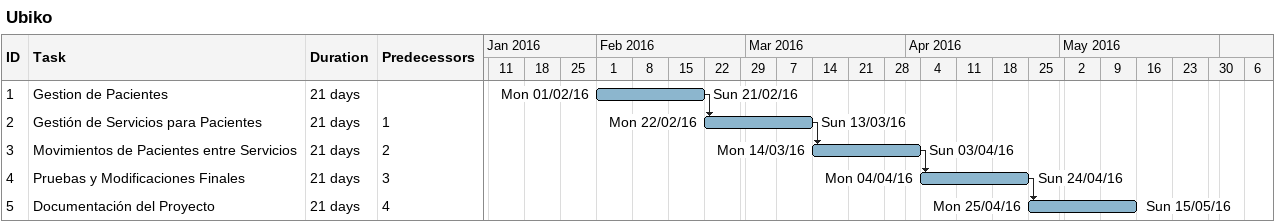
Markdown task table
Ubiko

| ID | Task | Duration | Start | Finish | Predecessors |
|---|---|---|---|---|---|
| 1 | Gestion de Pacientes | 21d | 2016-02-01 | 2016-02-21 |  |
| 2 | Gestión de Servicios para Pacientes | 21d | 2016-02-22 | 2016-03-13 | 1 |
| 3 | Movimientos de Pacientes entre Servicios | 21d | 2016-03-14 | 2016-04-03 | 2 |
| 4 | Pruebas y Modificaciones Finales | 21d | 2016-04-04 | 2016-04-24 | 3 |
| 5 | Documentación del Proyecto | 21d | 2016-04-25 | 2016-05-15 | 4 |
